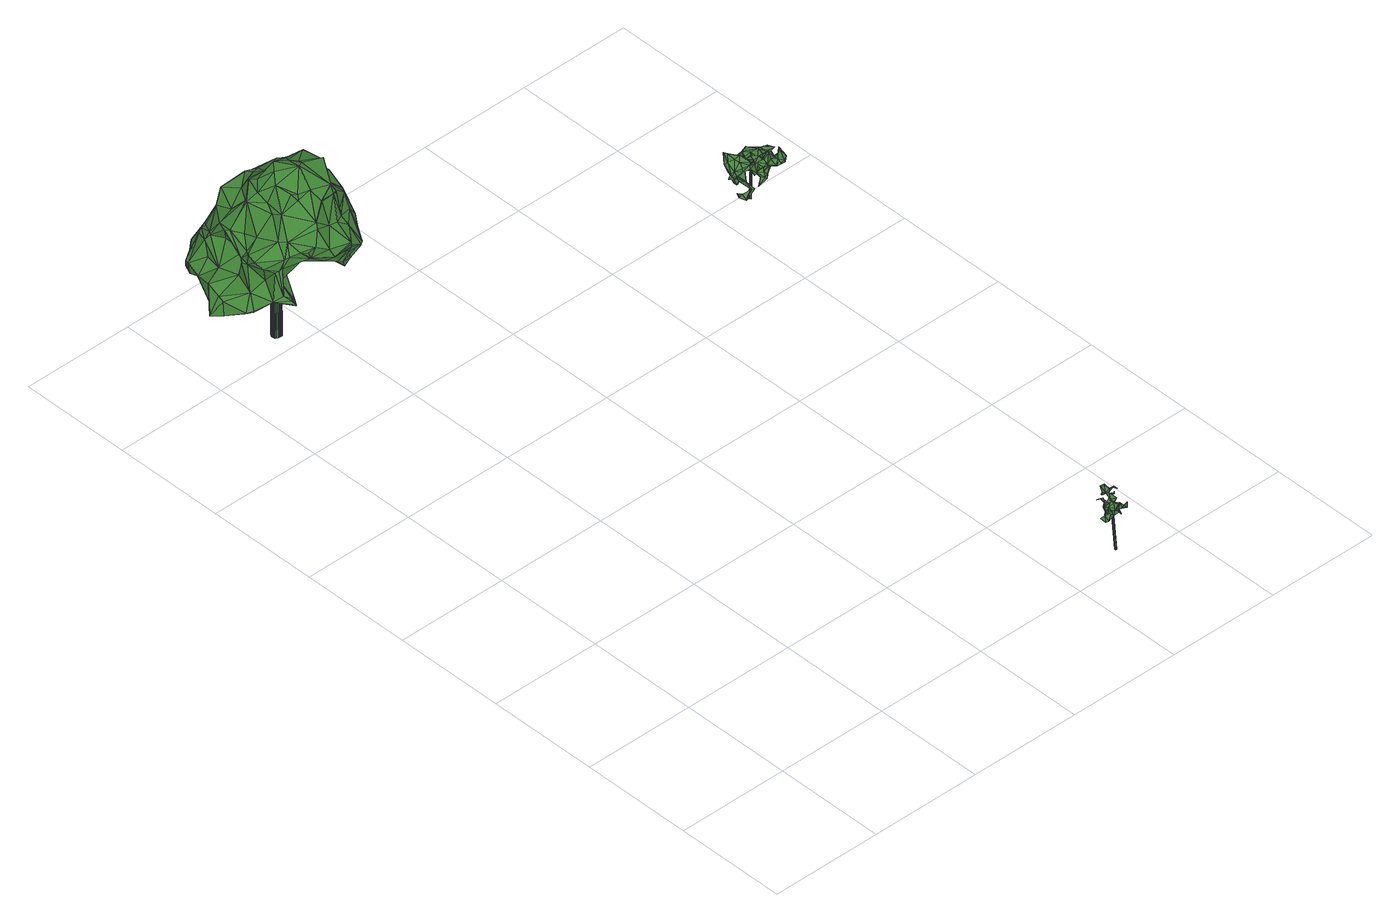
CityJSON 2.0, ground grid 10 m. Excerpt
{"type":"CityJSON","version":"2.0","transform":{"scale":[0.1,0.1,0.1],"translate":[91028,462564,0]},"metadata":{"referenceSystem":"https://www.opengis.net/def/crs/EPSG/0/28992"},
"CityObjects":{
"tree1":{"type":"SolitaryVegetationObject","attributes":{"gtid":32,"crown_width_m":12.6,"crown_median_z":9.79,"trunk_H_m":9.43,"trunk_DBH_m":0.781,"trunk_radius_m":0.39,"trunk_base_height_m":0.36,"original_gtid":"32"},"geometry":[{"type":"MultiSurface","lod":"3","boundaries":[[[0,1,2]],[[3,1,0]],[[4,5,6]],[[7,8,9]],[[9,10,11]],[[12,13,14]],[[15,16,17]],[[18,19,20]],[[21,22,23]],[[24,25,26]],[[27,28,29]],[[30,31,32]],[[33,34,35]],[[15,36,37]],[[38,39,40]],[[41,42,43]],[[44,45,46]],[[47,48,13]],[[49,13,48]],[[50,16,51]],[[50,51,52]],[[17,50,53]],[[54,55,56]],[[8,7,57]],[[58,59,60]],[[61,46,45]],[[62,63,61]],[[62,61,56]],[[64,65,46]],[[66,67,68]],[[69,35,34]],[[70,71,72]],[[70,73,71]],[[74,75,76]],[[75,77,78]],[[79,80,81]],[[62,82,63]],[[53,83,84]],[[64,85,65]],[[86,87,16]],[[86,16,88]],[[89,87,86]],[[90,91,92]],[[93,6,94]],[[95,96,97]],[[95,97,98]],[[99,100,101]],[[102,103,104]],[[105,106,107]],[[108,109,110]],[[64,46,111]],[[29,112,113]],[[114,115,116]],[[117,116,115]],[[84,118,53]],[[119,120,121]],[[38,40,122]],[[123,118,124]],[[125,118,123]],[[123,126,127]],[[128,129,130]],[[131,132,133]],[[134,133,132]],[[69,117,35]],[[124,135,136]],[[137,138,139]],[[140,71,73]],[[141,34,33]],[[142,143,144]],[[123,145,126]],[[100,144,146]],[[2,44,147]],[[148,149,150]],[[57,151,49]],[[114,5,4]],[[44,152,153]],[[114,92,74]],[[76,114,74]],[[147,44,46]],[[147,46,65]],[[11,7,9]],[[154,155,156]],[[8,57,49]],[[131,157,158]],[[159,160,161]],[[51,162,19]],[[163,164,0]],[[88,16,37]],[[37,16,15]],[[86,165,166]],[[86,129,165]],[[112,28,60]],[[167,4,93]],[[167,93,168]],[[169,111,46]],[[149,148,170]],[[171,172,173]],[[171,173,174]],[[64,175,85]],[[111,175,64]],[[176,157,177]],[[178,179,174]],[[61,45,56]],[[33,14,141]],[[61,180,169]],[[99,101,181]],[[182,127,183]],[[108,184,109]],[[56,45,185]],[[50,17,16]],[[137,186,187]],[[124,118,135]],[[60,188,112]],[[154,156,189]],[[88,37,170]],[[0,177,3]],[[108,110,94]],[[163,0,147]],[[43,42,140]],[[43,140,31]],[[126,190,191]],[[156,192,193]],[[135,194,136]],[[170,148,129]],[[195,50,52]],[[49,72,13]],[[14,13,72]],[[196,176,164]],[[197,198,199]],[[197,199,200]],[[25,24,180]],[[39,201,136]],[[147,0,2]],[[7,111,169]],[[11,111,7]],[[202,176,196]],[[132,67,66]],[[203,164,163]],[[69,204,108]],[[184,108,204]],[[176,177,0]],[[133,157,131]],[[131,158,67]],[[75,98,77]],[[205,143,166]],[[200,199,206]],[[198,206,199]],[[144,143,205]],[[193,4,189]],[[144,121,120]],[[191,183,126]],[[10,8,105]],[[9,8,10]],[[106,105,207]],[[127,126,183]],[[105,8,207]],[[18,208,52]],[[140,32,31]],[[16,87,51]],[[51,19,18]],[[55,209,82]],[[122,193,192]],[[129,148,130]],[[122,90,193]],[[150,67,158]],[[150,158,148]],[[193,90,92]],[[123,127,182]],[[156,38,192]],[[155,38,156]],[[210,53,125]],[[17,53,210]],[[86,166,143]],[[154,145,155]],[[208,195,52]],[[23,22,82]],[[189,167,154]],[[27,79,21]],[[29,28,112]],[[170,129,88]],[[117,115,211]],[[131,67,132]],[[173,3,174]],[[177,178,174]],[[109,212,213]],[[214,198,113]],[[185,153,215]],[[94,110,191]],[[94,191,190]],[[115,76,211]],[[70,72,49]],[[216,84,83]],[[35,211,33]],[[169,180,7]],[[57,7,180]],[[73,217,218]],[[26,218,217]],[[59,188,60]],[[219,59,220]],[[58,220,59]],[[145,154,126]],[[39,221,201]],[[124,201,221]],[[124,221,145]],[[49,207,8]],[[105,107,10]],[[74,92,91]],[[89,86,143]],[[149,210,222]],[[169,46,61]],[[202,223,176]],[[53,118,125]],[[25,180,63]],[[191,110,137]],[[42,224,141]],[[95,225,96]],[[187,191,137]],[[32,226,30]],[[165,128,166]],[[11,10,107]],[[192,38,122]],[[106,207,227]],[[204,34,141]],[[69,34,204]],[[228,78,211]],[[57,180,24]],[[25,82,26]],[[229,89,142]],[[87,89,229]],[[73,218,226]],[[140,226,32]],[[140,73,226]],[[171,174,179]],[[171,179,220]],[[47,77,97]],[[58,230,172]],[[177,174,3]],[[214,112,188]],[[230,58,60]],[[28,54,230]],[[28,230,60]],[[226,231,30]],[[138,110,232]],[[138,232,30]],[[44,185,45]],[[153,185,44]],[[44,2,1]],[[184,42,109]],[[78,233,234]],[[63,180,61]],[[48,227,207]],[[48,207,49]],[[66,68,235]],[[236,235,68]],[[80,231,22]],[[170,237,149]],[[155,221,38]],[[161,179,159]],[[33,211,78]],[[50,195,83]],[[219,161,59]],[[184,224,42]],[[222,125,182]],[[67,150,68]],[[218,231,226]],[[22,231,218]],[[208,238,195]],[[239,238,208]],[[139,231,80]],[[20,104,96]],[[145,123,124]],[[240,183,241]],[[52,51,18]],[[102,19,103]],[[206,242,200]],[[222,200,242]],[[222,182,200]],[[191,241,183]],[[136,201,124]],[[235,222,242]],[[171,220,58]],[[182,125,123]],[[43,31,243]],[[168,93,94]],[[86,88,129]],[[26,82,218]],[[214,113,112]],[[74,91,244]],[[78,228,75]],[[193,189,156]],[[82,209,23]],[[137,110,138]],[[239,122,40]],[[239,40,39]],[[21,79,245]],[[244,75,74]],[[95,75,244]],[[159,242,160]],[[30,231,138]],[[139,138,231]],[[92,4,193]],[[128,165,129]],[[100,246,144]],[[21,245,22]],[[205,247,121]],[[205,121,144]],[[247,203,119]],[[213,232,110]],[[41,232,213]],[[85,203,163]],[[65,85,163]],[[38,221,39]],[[106,181,107]],[[107,175,11]],[[107,181,101]],[[107,101,146]],[[107,146,175]],[[168,94,190]],[[26,217,24]],[[122,239,90]],[[248,239,208]],[[225,239,248]],[[90,239,91]],[[244,91,239]],[[244,239,225]],[[84,135,118]],[[217,73,249]],[[217,249,151]],[[70,151,249]],[[70,249,73]],[[87,246,250]],[[35,117,211]],[[240,113,198]],[[137,139,186]],[[80,186,139]],[[27,186,80]],[[84,39,194]],[[251,59,161]],[[251,161,160]],[[22,245,81]],[[19,102,20]],[[244,225,95]],[[240,241,187]],[[240,187,113]],[[210,125,222]],[[220,179,219]],[[160,242,206]],[[198,160,206]],[[50,83,53]],[[78,234,33]],[[1,152,44]],[[252,152,1]],[[153,152,252]],[[157,133,178]],[[157,178,177]],[[132,66,134]],[[134,66,159]],[[219,179,161]],[[155,145,221]],[[179,134,159]],[[134,178,133]],[[134,179,178]],[[30,232,41]],[[136,194,39]],[[203,247,164]],[[205,164,247]],[[196,164,205]],[[0,164,176]],[[78,77,233]],[[204,141,224]],[[204,224,184]],[[146,101,100]],[[119,121,247]],[[85,119,203]],[[87,162,51]],[[144,120,146]],[[114,4,92]],[[111,11,175]],[[189,4,167]],[[187,241,191]],[[146,120,175]],[[85,120,119]],[[85,175,120]],[[248,96,225]],[[117,5,116]],[[114,116,5]],[[17,210,15]],[[80,79,27]],[[229,246,87]],[[62,56,55]],[[76,115,114]],[[24,217,57]],[[151,57,217]],[[242,159,66]],[[235,242,66]],[[97,96,104]],[[187,253,113]],[[186,253,187]],[[20,102,104]],[[171,58,172]],[[22,81,80]],[[84,194,135]],[[41,212,42]],[[213,110,109]],[[250,246,99]],[[250,99,103]],[[185,215,56]],[[56,215,54]],[[12,14,234]],[[216,83,195]],[[153,252,215]],[[54,215,230]],[[252,230,215]],[[235,236,222]],[[97,77,98]],[[98,75,95]],[[228,211,76]],[[246,100,99]],[[106,227,254]],[[106,254,181]],[[48,254,227]],[[47,254,48]],[[181,254,103]],[[238,239,39]],[[1,3,173]],[[252,173,230]],[[252,1,173]],[[142,89,143]],[[230,173,172]],[[30,243,31]],[[55,28,27]],[[30,41,243]],[[6,255,94]],[[5,255,6]],[[55,54,28]],[[33,234,14]],[[93,4,6]],[[210,237,15]],[[36,15,237]],[[158,157,223]],[[163,256,65]],[[147,65,256]],[[147,256,163]],[[205,128,196]],[[166,128,205]],[[202,196,223]],[[223,196,128]],[[25,63,82]],[[43,243,41]],[[62,55,82]],[[218,82,22]],[[99,181,103]],[[248,208,96]],[[18,96,208]],[[18,20,96]],[[76,75,228]],[[213,212,41]],[[182,197,200]],[[240,198,197]],[[183,240,197]],[[183,197,182]],[[149,68,150]],[[103,254,104]],[[97,104,47]],[[254,47,104]],[[186,27,253]],[[29,253,27]],[[113,253,29]],[[158,130,148]],[[176,223,157]],[[223,130,158]],[[223,128,130]],[[151,257,49]],[[236,68,149]],[[236,149,222]],[[70,49,257]],[[70,257,151]],[[238,39,216]],[[216,39,84]],[[195,238,216]],[[188,251,214]],[[59,251,188]],[[214,251,198]],[[160,198,251]],[[250,162,87]],[[229,142,246]],[[142,144,246]],[[108,94,255]],[[250,103,162]],[[19,162,103]],[[126,154,258]],[[167,258,154]],[[42,141,259]],[[71,42,259]],[[71,140,42]],[[14,72,259]],[[71,259,72]],[[14,259,141]],[[210,149,237]],[[168,258,167]],[[190,258,168]],[[126,258,190]],[[23,79,21]],[[209,55,79]],[[209,79,23]],[[55,27,79]],[[81,245,79]],[[109,42,212]],[[12,233,13]],[[234,233,12]],[[77,47,233]],[[13,233,47]],[[108,255,69]],[[69,255,117]],[[5,117,255]],[[37,237,170]],[[37,36,237]],[[260,261,262]],[[260,262,263]],[[263,262,264]],[[263,264,265]],[[262,261,266]],[[262,266,264]],[[264,266,267]],[[264,267,265]],[[266,261,268]],[[266,268,267]],[[268,261,269]],[[268,269,267]],[[267,269,270]],[[267,270,265]],[[269,261,271]],[[269,271,270]],[[270,271,272]],[[270,272,265]],[[271,261,273]],[[271,273,272]],[[272,273,274]],[[272,274,265]],[[273,261,275]],[[273,275,274]],[[274,275,276]],[[274,276,265]],[[275,261,277]],[[275,277,276]],[[276,277,278]],[[276,278,265]],[[277,261,279]],[[277,279,278]],[[278,279,280]],[[278,280,265]],[[279,261,281]],[[279,281,280]],[[280,281,282]],[[280,282,265]],[[281,261,283]],[[281,283,282]],[[282,283,284]],[[282,284,265]],[[283,261,285]],[[283,285,284]],[[284,285,286]],[[284,286,265]],[[285,261,287]],[[285,287,286]],[[286,287,288]],[[286,288,265]],[[287,261,289]],[[287,289,288]],[[288,289,290]],[[288,290,265]],[[289,261,291]],[[289,291,290]],[[290,291,292]],[[290,292,265]],[[291,261,293]],[[291,293,292]],[[292,293,294]],[[292,294,265]],[[293,261,295]],[[293,295,294]],[[294,295,296]],[[294,296,265]],[[295,261,297]],[[295,297,296]],[[296,297,298]],[[296,298,265]],[[297,261,299]],[[297,299,298]],[[298,299,300]],[[298,300,265]],[[299,261,301]],[[299,301,300]],[[300,301,302]],[[300,302,265]],[[301,261,303]],[[301,303,302]],[[302,303,304]],[[302,304,265]],[[303,261,305]],[[303,305,304]],[[304,305,306]],[[304,306,265]],[[305,261,307]],[[305,307,306]],[[306,307,308]],[[306,308,265]],[[307,261,260]],[[307,260,308]],[[308,260,263]],[[308,263,265]]]}]},
"tree2":{"type":"SolitaryVegetationObject","attributes":{"gtid":81,"crown_width_m":2.2,"crown_median_z":4.47,"trunk_H_m":4.17,"trunk_DBH_m":0.0648,"trunk_radius_m":0.0324,"trunk_base_height_m":0.3,"original_gtid":"83"},"geometry":[{"type":"MultiSurface","lod":"3","boundaries":[[[309,310,311]],[[312,310,309]],[[313,314,315]],[[316,317,318]],[[319,320,318]],[[321,315,322]],[[323,324,311]],[[319,318,317]],[[325,326,327]],[[321,314,315]],[[328,329,330]],[[331,332,333]],[[313,314,334]],[[335,336,319]],[[337,323,338]],[[339,340,341]],[[342,343,344]],[[345,346,347]],[[348,349,350]],[[351,339,341]],[[352,327,353]],[[353,325,352]],[[324,339,351]],[[354,355,356]],[[343,355,354]],[[313,357,314]],[[333,358,359]],[[345,360,356]],[[344,343,361]],[[362,323,338]],[[360,346,354]],[[361,343,354]],[[354,356,360]],[[309,363,312]],[[360,345,347]],[[322,364,315]],[[365,366,367]],[[368,331,333]],[[333,359,331]],[[317,369,319]],[[370,347,346]],[[318,369,316]],[[332,331,359]],[[316,371,317]],[[350,372,351]],[[346,373,372]],[[374,339,324]],[[375,374,324]],[[376,312,377]],[[328,346,370]],[[371,369,317]],[[367,371,378]],[[370,372,373]],[[377,363,369]],[[375,337,323]],[[351,348,350]],[[367,378,379]],[[311,324,373]],[[327,351,339]],[[316,379,378]],[[309,370,373]],[[309,373,349]],[[358,332,359]],[[346,360,347]],[[372,350,354]],[[327,380,348]],[[327,326,380]],[[351,327,348]],[[349,373,350]],[[344,361,342]],[[352,325,327]],[[358,333,332]],[[381,380,326]],[[316,378,371]],[[326,325,313]],[[382,312,376]],[[353,313,325]],[[381,313,334]],[[326,313,381]],[[381,349,348]],[[373,328,370]],[[349,332,357]],[[327,374,311]],[[377,310,312]],[[383,362,338]],[[351,372,324]],[[342,361,343]],[[348,380,381]],[[350,355,343]],[[350,343,354]],[[323,311,338]],[[339,352,327]],[[320,319,369]],[[329,328,384]],[[357,334,314]],[[327,339,374]],[[385,383,374]],[[362,383,385]],[[337,382,312]],[[353,381,357]],[[313,353,357]],[[349,381,353]],[[348,349,353]],[[349,357,381]],[[312,363,377]],[[379,369,367]],[[365,367,369]],[[309,311,373]],[[377,363,310]],[[371,369,377]],[[316,369,379]],[[320,369,318]],[[372,354,346]],[[384,337,375]],[[384,329,337]],[[366,371,367]],[[330,384,328]],[[350,372,355]],[[372,373,324]],[[345,356,346]],[[355,346,356]],[[374,323,385]],[[375,323,374]],[[371,366,369]],[[369,366,365]],[[311,353,327]],[[348,353,311]],[[346,355,372]],[[349,334,357]],[[381,334,349]],[[346,372,370]],[[350,373,372]],[[349,348,309]],[[311,309,348]],[[384,330,329]],[[323,375,324]],[[385,323,362]],[[338,311,374]],[[309,310,363]],[[338,374,383]],[[346,328,373]],[[386,387,388]],[[386,388,389]],[[389,388,390]],[[389,390,391]],[[388,387,390]],[[390,387,391]],[[387,392,391]],[[392,387,386]],[[392,386,391]],[[391,386,389]]]}]},
"tree3":{"type":"SolitaryVegetationObject","attributes":{"gtid":70,"crown_width_m":3.72,"crown_median_z":4.26,"trunk_H_m":3.21,"trunk_DBH_m":0.0959,"trunk_radius_m":0.0479,"trunk_base_height_m":1.05,"original_gtid":"71"},"geometry":[{"type":"MultiSurface","lod":"3","boundaries":[[[393,394,395]],[[396,397,398]],[[399,400,401]],[[402,403,404]],[[402,404,405]],[[406,407,408]],[[409,410,411]],[[412,413,414]],[[415,416,417]],[[418,419,420]],[[421,420,419]],[[422,423,424]],[[425,426,427]],[[428,429,430]],[[431,420,419]],[[427,426,431]],[[432,433,434]],[[435,436,437]],[[438,439,440]],[[422,441,442]],[[443,444,445]],[[446,419,420]],[[447,448,443]],[[449,409,450]],[[451,428,452]],[[449,410,409]],[[453,454,455]],[[409,456,449]],[[457,398,458]],[[459,394,460]],[[461,439,453]],[[462,463,464]],[[406,465,407]],[[408,465,406]],[[408,406,428]],[[466,461,453]],[[434,393,432]],[[425,467,468]],[[469,470,452]],[[471,418,472]],[[420,468,418]],[[472,418,468]],[[473,474,475]],[[475,420,473]],[[476,477,478]],[[450,411,479]],[[407,465,408]],[[474,480,481]],[[425,482,483]],[[425,442,482]],[[453,484,485]],[[464,420,431]],[[485,486,487]],[[412,488,413]],[[454,453,405]],[[414,489,412]],[[440,439,423]],[[485,484,486]],[[450,409,411]],[[490,419,418]],[[442,441,491]],[[480,474,492]],[[453,485,466]],[[493,494,475]],[[433,432,480]],[[481,480,432]],[[438,453,439]],[[490,419,495]],[[472,427,471]],[[496,436,497]],[[425,427,472]],[[395,470,469]],[[498,445,435]],[[498,435,417]],[[458,499,500]],[[445,501,435]],[[502,500,503]],[[415,504,416]],[[428,451,505]],[[470,505,451]],[[485,487,401]],[[506,507,503]],[[457,458,508]],[[394,462,509]],[[405,454,449]],[[507,454,502]],[[405,453,402]],[[508,458,502]],[[459,460,415]],[[451,510,470]],[[464,431,511]],[[502,458,500]],[[440,394,393]],[[476,418,471]],[[404,512,513]],[[478,514,495]],[[478,477,514]],[[446,515,419]],[[441,422,491]],[[449,405,456]],[[516,517,497]],[[460,518,415]],[[516,497,519]],[[458,398,397]],[[489,429,412]],[[448,444,443]],[[445,444,448]],[[445,448,501]],[[446,520,515]],[[482,521,483]],[[451,452,470]],[[487,484,401]],[[466,401,461]],[[421,520,420]],[[484,503,506]],[[522,416,504]],[[428,430,451]],[[488,451,430]],[[443,445,396]],[[393,469,523]],[[524,525,526]],[[527,511,431]],[[419,527,431]],[[517,404,403]],[[395,469,393]],[[492,433,480]],[[403,528,517]],[[521,482,529]],[[504,529,482]],[[427,418,471]],[[483,426,425]],[[488,412,429]],[[488,429,451]],[[530,525,402]],[[503,453,455]],[[484,453,503]],[[437,470,394]],[[423,494,440]],[[466,485,401]],[[479,411,410]],[[442,522,504]],[[400,499,531]],[[503,401,484]],[[459,415,417]],[[460,394,518]],[[452,528,469]],[[438,528,403]],[[419,532,421]],[[533,532,478]],[[425,423,467]],[[534,528,452]],[[517,528,534]],[[535,500,401]],[[470,395,394]],[[470,394,510]],[[475,494,468]],[[515,532,533]],[[421,532,515]],[[515,520,421]],[[536,405,404]],[[470,437,534]],[[470,534,505]],[[501,436,435]],[[498,396,445]],[[397,396,498]],[[422,425,467]],[[422,442,425]],[[472,467,425]],[[513,519,537]],[[475,468,420]],[[493,475,474]],[[405,536,454]],[[532,495,419]],[[419,515,532]],[[490,527,419]],[[490,495,514]],[[490,514,477]],[[417,416,531]],[[440,474,432]],[[493,474,440]],[[397,499,458]],[[459,437,394]],[[432,438,440]],[[461,422,424]],[[478,532,514]],[[478,514,476]],[[423,461,481]],[[476,418,477]],[[496,517,534]],[[503,500,401]],[[516,512,517]],[[404,517,512]],[[448,447,538]],[[428,505,406]],[[497,436,501]],[[497,501,448]],[[490,514,419]],[[522,539,416]],[[463,473,464]],[[491,539,442]],[[509,511,529]],[[442,539,522]],[[491,416,539]],[[509,464,511]],[[462,464,509]],[[491,531,416]],[[502,503,507]],[[540,417,435]],[[516,513,512]],[[443,398,447]],[[396,398,443]],[[531,499,498]],[[417,531,498]],[[499,400,399]],[[541,504,529]],[[492,542,393]],[[491,400,531]],[[518,394,509]],[[401,422,461]],[[423,481,424]],[[502,543,508]],[[543,538,508]],[[542,463,493]],[[394,440,493]],[[532,478,495]],[[438,432,393]],[[467,472,468]],[[454,543,502]],[[543,536,402]],[[543,454,536]],[[490,477,527]],[[530,402,453]],[[415,529,504]],[[494,423,468]],[[425,468,423]],[[446,473,420]],[[503,455,506]],[[454,506,455]],[[492,434,433]],[[393,434,492]],[[438,523,528]],[[469,528,523]],[[507,506,454]],[[519,538,543]],[[543,402,519]],[[404,519,536]],[[519,402,536]],[[404,513,519]],[[504,482,521]],[[519,537,538]],[[538,447,508]],[[419,514,532]],[[516,519,513]],[[438,393,523]],[[534,437,436]],[[498,499,397]],[[500,399,401]],[[474,542,492]],[[474,473,542]],[[463,542,473]],[[490,476,514]],[[500,499,399]],[[450,479,410]],[[450,410,449]],[[422,467,423]],[[462,493,463]],[[534,436,496]],[[406,505,452]],[[505,534,452]],[[476,490,418]],[[527,477,418]],[[428,406,452]],[[451,429,428]],[[461,423,439]],[[418,427,431]],[[431,527,418]],[[483,431,426]],[[544,525,524]],[[447,398,457]],[[401,400,422]],[[491,422,400]],[[508,447,457]],[[440,393,493]],[[509,529,518]],[[518,529,415]],[[511,541,529]],[[424,481,461]],[[542,493,393]],[[544,524,540]],[[544,540,525]],[[525,540,526]],[[524,526,540]],[[540,435,526]],[[540,526,417]],[[474,481,432]],[[493,440,494]],[[394,493,462]],[[530,453,525]],[[402,525,403]],[[403,525,438]],[[453,438,525]],[[482,442,504]],[[431,483,527]],[[527,483,511]],[[541,511,483]],[[521,529,541]],[[541,483,521]],[[430,412,488]],[[430,429,412]],[[519,497,538]],[[496,497,517]],[[538,497,448]],[[484,487,486]],[[464,473,420]],[[459,526,437]],[[437,526,435]],[[459,417,526]],[[420,520,446]],[[545,546,547]],[[546,548,547]],[[548,546,549]],[[548,549,547]],[[549,546,550]],[[549,550,547]],[[547,550,551]],[[550,546,552]],[[550,552,551]],[[551,552,553]],[[551,553,547]],[[552,546,553]],[[553,546,545]],[[553,545,547]]]}]}
},
"vertices":[
[117,594,133],[126,608,118],[128,614,124],[125,601,115],[16,627,61],[31,645,67],[36,642,66],[91,653,131],[79,658,132],[83,655,133],[81,646,141],[94,640,147],[44,663,98],[51,659,115],[46,666,97],[51,569,124],[46,577,132],[44,573,121],[24,596,121],[38,602,126],[30,604,116],[125,659,66],[118,665,72],[120,663,73],[103,667,106],[110,665,104],[106,668,102],[116,648,71],[127,632,79],[113,625,69],[89,679,57],[79,687,57],[85,684,60],[38,664,93],[34,669,76],[22,661,77],[56,566,123],[61,563,127],[22,588,72],[31,577,83],[22,588,73],[76,680,54],[58,679,73],[74,686,54],[126,625,125],[118,643,115],[115,632,132],[35,638,120],[51,643,121],[61,665,123],[41,575,119],[43,584,130],[22,587,120],[40,577,110],[130,632,81],[118,639,83],[126,649,103],[86,661,112],[125,603,74],[124,602,74],[122,608,72],[114,649,116],[123,655,101],[120,659,103],[105,630,149],[107,627,149],[101,570,96],[101,557,111],[94,560,111],[27,666,67],[59,659,99],[67,678,84],[54,663,99],[75,678,86],[11,625,83],[28,632,85],[17,642,77],[32,645,106],[30,649,100],[119,655,70],[109,658,74],[119,660,69],[113,662,83],[38,578,108],[39,574,86],[104,622,160],[67,569,144],[50,588,149],[65,566,140],[66,587,154],[10,608,77],[10,613,79],[4,616,62],[40,637,63],[51,643,61],[39,617,103],[27,607,110],[30,628,122],[37,634,107],[54,618,150],[67,614,165],[61,625,155],[38,615,122],[45,620,145],[32,624,123],[76,646,140],[64,638,146],[74,632,151],[42,655,72],[58,674,74],[65,652,69],[96,640,146],[115,619,69],[103,619,74],[15,627,61],[19,645,74],[26,645,70],[23,657,67],[45,584,91],[87,609,167],[83,616,166],[86,604,169],[18,592,71],[58,592,87],[47,571,80],[63,581,102],[57,610,71],[67,606,86],[94,579,150],[82,571,131],[90,571,130],[104,559,111],[107,567,100],[113,569,101],[113,570,99],[44,571,83],[45,567,79],[76,647,74],[80,670,71],[96,656,76],[82,686,69],[43,677,76],[69,591,156],[75,584,161],[80,601,171],[46,594,76],[73,621,167],[125,617,132],[86,552,124],[74,556,115],[87,553,121],[82,657,107],[112,619,123],[117,637,111],[39,608,73],[33,592,74],[20,599,71],[112,581,124],[99,568,124],[100,575,84],[109,583,70],[115,584,73],[50,598,144],[105,605,142],[104,595,146],[80,577,151],[80,577,152],[33,619,75],[48,631,58],[96,650,131],[70,558,123],[113,602,86],[113,609,88],[113,609,101],[121,594,107],[91,627,157],[115,590,133],[123,587,109],[120,581,102],[113,582,90],[106,656,117],[60,633,150],[71,597,91],[71,610,84],[55,675,74],[118,639,111],[93,647,77],[83,635,81],[120,610,71],[18,614,68],[52,626,54],[64,624,67],[18,593,70],[10,607,64],[43,570,82],[27,583,113],[97,580,151],[88,605,105],[96,604,80],[105,598,90],[86,587,103],[45,567,78],[96,577,130],[105,605,162],[37,671,74],[93,581,158],[100,584,88],[68,650,127],[26,599,109],[115,659,75],[60,568,114],[21,657,78],[61,677,74],[75,672,69],[115,609,76],[113,636,94],[35,579,108],[94,664,92],[99,670,79],[130,588,75],[128,593,77],[37,586,76],[77,571,100],[98,575,129],[44,677,76],[26,605,106],[91,680,72],[60,637,126],[30,646,86],[67,596,154],[113,613,88],[98,666,77],[78,671,70],[34,648,106],[41,664,96],[100,571,97],[89,568,110],[60,567,115],[37,592,92],[25,595,85],[91,616,88],[77,629,82],[97,578,84],[77,686,55],[32,615,86],[122,660,67],[62,607,159],[105,602,164],[26,605,107],[75,655,83],[53,606,148],[116,593,77],[111,615,101],[102,635,87],[52,628,138],[40,647,68],[111,618,132],[72,647,116],[44,615,72],[53,678,78],[76,618,4],[72,618,4],[76,619,4],[78,620,98],[78,621,98],[74,620,98],[76,620,4],[77,622,98],[75,620,4],[74,621,4],[76,623,98],[73,621,4],[75,623,98],[72,621,4],[74,623,98],[71,621,4],[73,623,98],[70,621,4],[72,623,98],[70,620,4],[71,622,98],[69,619,4],[71,621,98],[69,618,4],[70,621,98],[69,617,4],[70,620,98],[69,616,4],[70,619,98],[69,615,4],[71,618,98],[70,615,4],[71,617,98],[71,614,4],[72,616,98],[72,614,4],[73,616,98],[73,614,4],[74,616,98],[74,614,4],[75,616,98],[75,614,4],[76,616,98],[75,615,4],[77,617,98],[76,616,4],[77,618,98],[76,617,4],[78,619,98],
[352,18,48],[351,20,49],[347,19,45],[349,16,50],[351,28,42],[353,31,42],[351,32,43],[349,26,62],[349,20,61],[349,21,61],[351,19,62],[355,24,57],[353,32,43],[350,33,43],[346,15,44],[347,16,42],[347,25,42],[349,25,37],[346,21,40],[351,12,45],[348,9,47],[350,9,43],[359,26,47],[357,28,46],[361,28,46],[355,28,40],[349,16,66],[351,14,64],[346,11,48],[344,16,45],[343,19,39],[341,21,37],[342,17,35],[359,24,35],[359,21,36],[359,24,34],[362,15,44],[356,14,43],[357,13,45],[351,21,40],[355,25,42],[356,18,40],[344,16,35],[346,22,40],[348,25,42],[358,17,39],[359,17,39],[361,16,40],[353,27,42],[359,29,46],[358,29,46],[361,14,40],[359,20,36],[341,13,46],[353,17,52],[348,33,43],[346,26,54],[346,25,54],[346,25,57],[361,28,47],[350,22,56],[356,17,46],[346,21,58],[355,16,42],[352,16,43],[344,17,43],[346,12,42],[347,18,53],[348,18,53],[347,28,60],[348,23,58],[351,24,39],[352,25,40],[349,11,52],[342,18,46],[348,9,46],[344,16,44],[353,17,3],[352,18,3],[353,18,3],[351,19,45],[350,20,45],[350,19,45],[352,17,3],
[426,479,41],[429,484,46],[423,478,46],[417,500,45],[419,503,42],[416,499,46],[424,500,40],[428,503,41],[424,502,31],[415,488,37],[420,485,44],[414,486,40],[418,482,35],[420,476,58],[415,479,60],[418,478,62],[416,479,20],[415,483,24],[414,485,20],[429,472,64],[431,471,65],[429,469,67],[436,488,53],[434,499,49],[428,497,49],[446,484,41],[446,477,44],[442,475,41],[445,474,42],[440,489,34],[436,487,35],[436,487,34],[441,486,42],[441,486,43],[444,485,41],[425,476,59],[427,473,62],[428,473,62],[442,481,44],[430,479,34],[425,476,30],[428,477,37],[422,493,51],[419,490,48],[426,486,47],[426,483,41],[430,487,42],[431,481,41],[437,495,44],[439,493,44],[415,503,52],[415,502,52],[417,501,51],[442,474,41],[411,498,46],[412,495,49],[420,478,29],[416,483,24],[428,475,55],[421,476,54],[425,491,37],[418,489,31],[423,500,32],[422,477,29],[416,499,45],[419,503,41],[433,493,48],[435,488,45],[434,488,32],[435,478,45],[435,477,44],[435,477,45],[418,477,62],[424,497,37],[442,488,34],[443,485,41],[422,474,46],[427,479,52],[448,486,37],[445,487,36],[437,477,42],[434,476,37],[438,477,42],[451,482,44],[450,481,45],[451,474,46],[415,488,22],[432,474,35],[435,480,32],[442,488,50],[445,487,51],[423,498,23],[425,497,23],[427,496,21],[425,497,22],[430,472,63],[423,473,69],[447,479,44],[440,498,44],[430,474,37],[433,479,42],[435,484,42],[447,478,54],[418,486,45],[413,489,43],[420,499,45],[424,502,41],[420,504,33],[417,493,50],[416,496,36],[419,496,25],[439,489,52],[423,478,56],[419,492,26],[418,492,26],[414,497,37],[436,482,46],[430,478,52],[440,481,51],[411,484,42],[409,484,41],[449,475,45],[445,473,42],[411,484,43],[416,483,45],[438,486,48],[410,488,40],[443,474,41],[445,488,51],[437,495,45],[421,476,43],[429,495,39],[421,490,44],[426,492,48],[445,480,44],[421,480,46],[440,484,50],[420,493,38],[429,498,43],[448,473,44],[447,471,44],[422,482,48],[420,505,33],[415,488,36],[407,489,39],[411,491,41],[440,498,45],[425,493,48],[445,480,54],[431,477,40],[416,492,36],[422,496,42],[429,488,43],[428,488,10],[428,488,43],[427,488,10],[427,488,11],[427,487,11],[428,487,43],[428,487,10],[429,487,43]
]}
